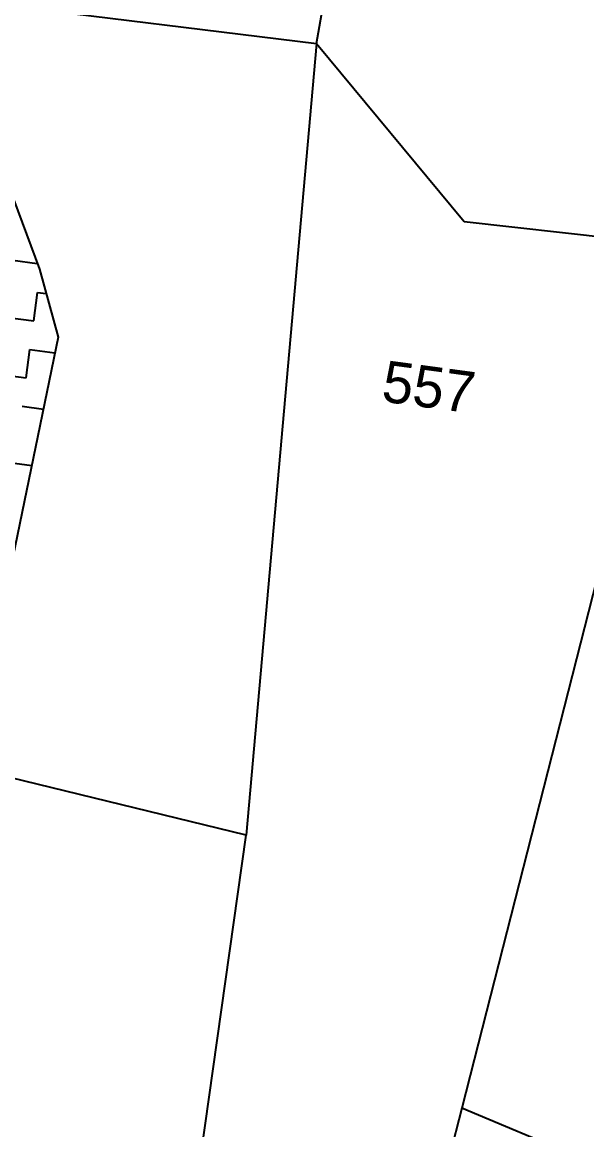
# Model space of a CAD drawing. Header units: metres. Extents: x 291974 to 293244, y 2020596 to 2023640.
# Drawn here: x 292702.9 to 292752, y 2021967 to 2022063.3 of the extents above; entities that cross this region are included whole.
import ezdxf
from ezdxf.enums import TextEntityAlignment as Align

# ---------------------------------------------------------------- set-up
doc = ezdxf.new("R2010")
doc.units = ezdxf.units.M
doc.header["$MEASUREMENT"] = 0
for name, color, linetype in [('POLY_HATCH', 12, 'Continuous'), ('POLY_PARCEL', 6, 'Continuous'), ('TEXT_PARCEL', 7, 'Continuous')]:
    doc.layers.add(name, color=color, linetype=linetype)
doc.styles.add('TEXT_MAP', font='')
doc.styles.get('TEXT_MAP').set_extended_font_data('Kruti Dev 050')

msp = doc.modelspace()

# ---------------------------------------------------------------- linework, layer by layer
at = {"layer": 'POLY_HATCH'}
for p, q in [((292699.606, 2022054.708), (292704.383, 2022041.871)), ((292704.383, 2022041.871), (292706.026, 2022035.959)), ((292706.026, 2022035.959), (292701.308, 2022013.02))]:
    msp.add_line(p, q, dxfattribs=at)
at = {"layer": 'POLY_HATCH', "linetype": 'Continuous'}
for p, q in [((292702.082, 2022042.651), (292704.199, 2022042.366)), ((292703.892, 2022037.362), (292704.226, 2022039.84)), ((292704.226, 2022039.84), (292704.975, 2022039.739)), ((292701.414, 2022037.696), (292703.892, 2022037.362)), ((292703.224, 2022032.407), (292703.558, 2022034.885)), ((292703.558, 2022034.885), (292705.745, 2022034.59)), ((292700.746, 2022032.741), (292703.224, 2022032.407)), ((292702.89, 2022029.93), (292704.735, 2022029.681)), ((292702.222, 2022024.974), (292703.725, 2022024.772))]:
    msp.add_line(p, q, dxfattribs=at)
at = {"layer": 'POLY_PARCEL'}
for p, q in [((292728.49, 2022061.473), (292739.316, 2022124.205)), ((292652.089, 2022070.888), (292728.49, 2022061.473)), ((292728.49, 2022061.473), (292722.365, 2021992.647)), ((292728.49, 2022061.473), (292741.32, 2022046.005)), ((292741.32, 2022046.005), (292760.233, 2022043.897)), ((292760.233, 2022043.897), (292741.119, 2021968.886)), ((292722.365, 2021992.647), (292622.589, 2022016.901)), ((292708.003, 2021890.995), (292722.365, 2021992.647)), ((292741.119, 2021968.886), (292720.35, 2021889.376)), ((292803.366, 2021942.855), (292741.119, 2021968.886))]:
    msp.add_line(p, q, dxfattribs=at)

# ---------------------------------------------------------------- texts
at = {"layer": 'TEXT_PARCEL', "style": 'TEXT_MAP'}
msp.add_text('557', height=3.6, rotation=352.32361, dxfattribs=at).set_placement((292738.253, 2022031.597), align=Align.MIDDLE)

doc.saveas('drawing.dxf')
